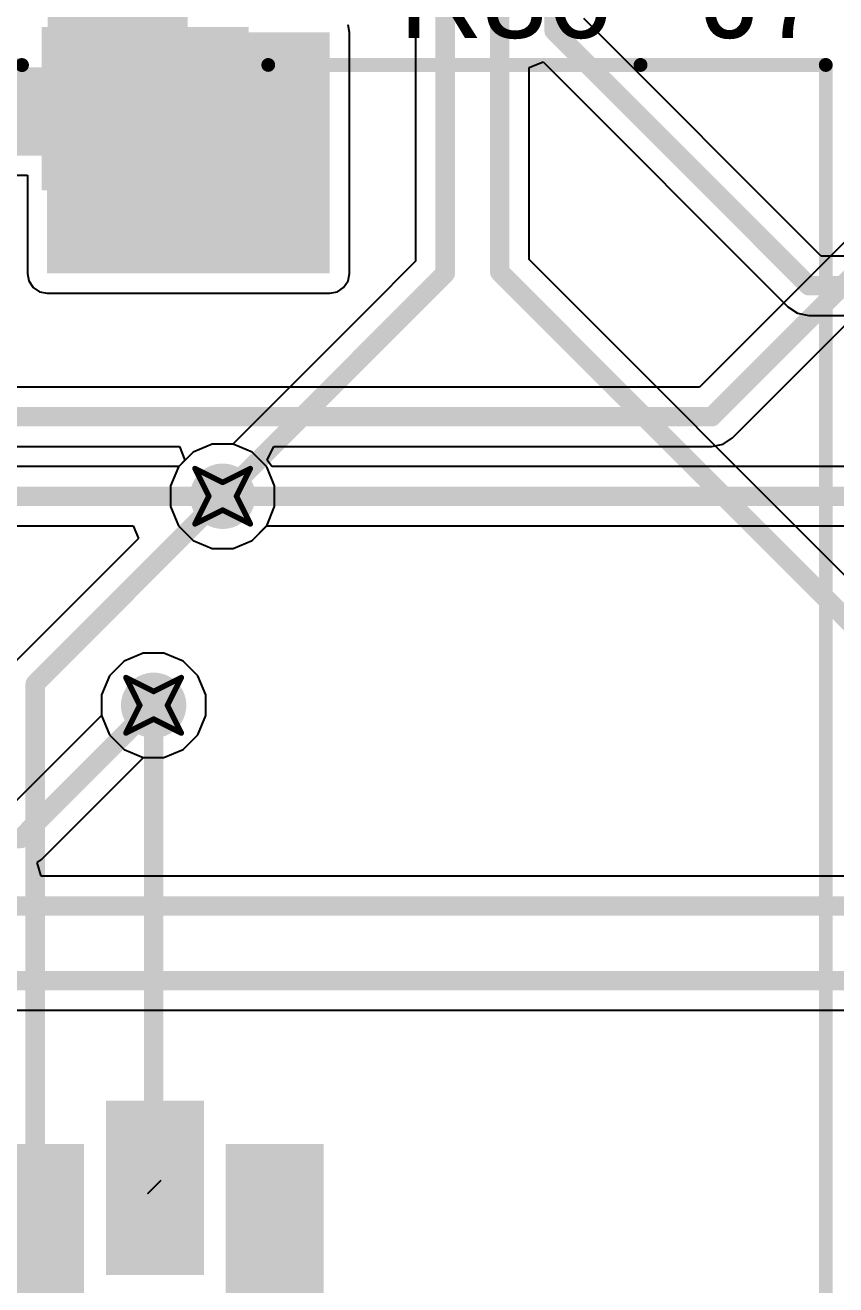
# Model space of a CAD drawing. Header units: inches. Extents: x -3 to 289, y -11 to 89.
# Drawn here: x 99.68 to 107.12, y -3.11 to 8.44 of the extents above; entities that cross this region are included whole.
import ezdxf

# ---------------------------------------------------------------- set-up
doc = ezdxf.new("R2010")
doc.units = ezdxf.units.IN
for name, color, linetype in [('Bottom Layer', 5, 'Continuous'), ('Drill Drawing', 1, 'Continuous'), ('Layer 1', 16, 'Continuous'), ('Layer 2', 76, 'Continuous'), ('Top Layer', 1, 'Continuous'), ('Top Overlay', 2, 'Continuous'), ('Top Paste', 8, 'Continuous'), ('Top Solder', 216, 'Continuous'), ('Via Holes', 16, 'Continuous')]:
    doc.layers.add(name, color=color, linetype=linetype)
doc.styles.add('Arial', font='', dxfattribs={"height": 0.2})
doc.styles.get('Arial').set_extended_font_data('Arial')

# ---------------------------------------------------------------- blocks, each defined once
blk = doc.blocks.new('693071010811_4')
at = {"layer": 'Top Layer'}
for points in [[(-0.175, 7.725), (1.625, 7.725), (1.625, 6.325), (-0.175, 6.325)], [(0.415, -2.125), (1.215, -2.125), (1.215, -3.625), (0.415, -3.625)], [(-0.685, -2.525), (0.115, -2.525), (0.115, -4.025), (-0.685, -4.025)], [(1.515, -2.525), (2.315, -2.525), (2.315, -4.025), (1.515, -4.025)]]:
    blk.add_hatch(color=1, dxfattribs=at).paths.add_polyline_path(points)
at = {"layer": 'Top Paste'}
for points in [[(-0.175, 7.725), (1.625, 7.725), (1.625, 6.325), (-0.175, 6.325)], [(0.415, -2.125), (1.215, -2.125), (1.215, -3.625), (0.415, -3.625)], [(-0.685, -2.525), (0.115, -2.525), (0.115, -4.025), (-0.685, -4.025)], [(1.515, -2.525), (2.315, -2.525), (2.315, -4.025), (1.515, -4.025)]]:
    blk.add_hatch(color=8, dxfattribs=at).paths.add_polyline_path(points)
at = {"layer": 'Top Solder'}
for points in [[(-0.225, 7.775), (1.675, 7.775), (1.675, 6.275), (-0.225, 6.275)], [(0.365, -2.075), (1.265, -2.075), (1.265, -3.675), (0.365, -3.675)], [(-0.735, -2.475), (0.165, -2.475), (0.165, -4.075), (-0.735, -4.075)], [(1.465, -2.475), (2.365, -2.475), (2.365, -4.075), (1.465, -4.075)]]:
    blk.add_hatch(color=216, dxfattribs=at).paths.add_polyline_path(points)
at = {"layer": 'Top Overlay'}
for points in [[(-3.844, 7.425, 0.127, 0.127, 0), (-0.406, 7.425, 0.127, 0.127, 0)], [(1.855, 7.426, 0.127, 0.127, 0), (5.274, 7.426, 0.127, 0.127, 0)], [(5.274, 7.426, 0.127, 0.127, 0), (6.975, 7.426, 0.127, 0.127, 0)], [(6.975, -5.844, 0.127, 0.127, 0), (6.975, 7.426, 0.127, 0.127, 0)]]:
    blk.add_lwpolyline(points, format="xyseb", dxfattribs=at)
for points in [[(-0.438, 7.425, 0.0635, 0.0635, 1), (-0.374, 7.425, 0.0635, 0.0635, 1)], [(1.824, 7.426, 0.0635, 0.0635, 1), (1.887, 7.426, 0.0635, 0.0635, 1)], [(5.242, 7.426, 0.0635, 0.0635, 1), (5.306, 7.426, 0.0635, 0.0635, 1)], [(5.242, 7.426, 0.0635, 0.0635, 1), (5.306, 7.426, 0.0635, 0.0635, 1)], [(6.943, 7.426, 0.0635, 0.0635, 1), (7.007, 7.426, 0.0635, 0.0635, 1)], [(6.943, 7.426, 0.0635, 0.0635, 1), (7.007, 7.426, 0.0635, 0.0635, 1)]]:
    blk.add_lwpolyline(points, format="xyseb", close=True, dxfattribs=at)

msp = doc.modelspace()

# ---------------------------------------------------------------- hatches: boundary and pattern name
at = {"layer": 'Bottom Layer'}
h = msp.add_hatch(color=5, dxfattribs=at)
edge = h.paths.add_edge_path()
edge.add_arc((101.494, 4.122), 0.3, 0, 360)
h = msp.add_hatch(color=5, dxfattribs=at)
edge = h.paths.add_edge_path()
edge.add_arc((100.86, 2.204), 0.3, 0, 360)
at = {"layer": 'Layer 1'}
h = msp.add_hatch(color=16, dxfattribs=at)
edge = h.paths.add_edge_path()
edge.add_arc((101.494, 4.122), 0.3, 0, 360)
h = msp.add_hatch(color=16, dxfattribs=at)
edge = h.paths.add_edge_path()
edge.add_arc((100.86, 2.204), 0.3, 0, 360)
at = {"layer": 'Layer 2'}
h = msp.add_hatch(color=76, dxfattribs=at)
edge = h.paths.add_edge_path()
edge.add_arc((101.494, 4.122), 0.3, 0, 360)
h = msp.add_hatch(color=76, dxfattribs=at)
edge = h.paths.add_edge_path()
edge.add_arc((100.86, 2.204), 0.3, 0, 360)
at = {"layer": 'Top Layer'}
for points in [[(99.887, 6.978), (101.171, 6.978), (101.171, 9.429), (99.887, 9.429)], [(102.477, 8.378), (99.882, 8.378), (99.882, 6.166), (102.477, 6.166)], [(99.882, 6.978), (101.682, 6.978), (101.682, 8.378), (99.882, 8.378)], [(94.182, 7.248), (101.682, 7.248), (101.682, 8.056), (94.182, 8.056)]]:
    msp.add_hatch(color=1, dxfattribs=at).paths.add_polyline_path(points)
h = msp.add_hatch(color=1, dxfattribs=at)
edge = h.paths.add_edge_path()
edge.add_arc((101.494, 4.122), 0.3, 0, 360)
h = msp.add_hatch(color=1, dxfattribs=at)
edge = h.paths.add_edge_path()
edge.add_arc((100.86, 2.204), 0.3, 0, 360)
at = {"layer": 'Via Holes'}
h = msp.add_hatch(color=7, dxfattribs=at)
edge = h.paths.add_edge_path()
edge.add_arc((101.494, 4.122), 0.15, 0, 360)
h = msp.add_hatch(color=7, dxfattribs=at)
edge = h.paths.add_edge_path()
edge.add_arc((100.86, 2.204), 0.15, 0, 360)

# ---------------------------------------------------------------- linework, layer by layer
at = {"layer": 'Bottom Layer'}
for p, q in [((101.223, 4.527), (101.089, 4.393)), ((101.399, 4.6), (101.223, 4.527)), ((101.589, 4.6), (101.399, 4.6)), ((101.764, 4.527), (101.589, 4.6)), ((101.899, 4.393), (101.764, 4.527)), ((101.089, 4.393), (101.016, 4.217)), ((101.971, 4.217), (101.899, 4.393)), ((101.016, 4.217), (101.016, 4.027)), ((101.971, 4.027), (101.971, 4.217)), ((101.016, 4.027), (101.089, 3.851)), ((101.899, 3.851), (101.971, 4.027)), ((101.089, 3.851), (101.223, 3.717)), ((101.764, 3.717), (101.899, 3.851)), ((101.223, 3.717), (101.399, 3.644)), ((101.589, 3.644), (101.764, 3.717)), ((101.399, 3.644), (101.589, 3.644)), ((100.765, 2.682), (100.589, 2.609)), ((100.955, 2.682), (100.765, 2.682)), ((101.131, 2.609), (100.955, 2.682)), ((100.589, 2.609), (100.455, 2.475)), ((101.265, 2.475), (101.131, 2.609)), ((100.455, 2.475), (100.382, 2.299)), ((101.338, 2.299), (101.265, 2.475)), ((100.382, 2.299), (100.382, 2.109)), ((101.338, 2.109), (101.338, 2.299)), ((100.382, 2.109), (100.455, 1.933)), ((101.265, 1.933), (101.338, 2.109)), ((100.455, 1.933), (100.589, 1.799)), ((101.131, 1.799), (101.265, 1.933)), ((100.589, 1.799), (100.765, 1.726)), ((100.955, 1.726), (101.131, 1.799)), ((100.765, 1.726), (100.955, 1.726))]:
    msp.add_line(p, q, dxfattribs=at)
at = {"layer": 'Drill Drawing'}
for points in [[(101.24, 4.376, 0.0508, 0.0508, 0), (101.494, 4.249, 0.0508, 0.0508, 0)], [(101.24, 4.376, 0.0508, 0.0508, 0), (101.367, 4.122, 0.0508, 0.0508, 0)], [(101.494, 4.249, 0.0508, 0.0508, 0), (101.748, 4.376, 0.0508, 0.0508, 0)], [(101.621, 4.122, 0.0508, 0.0508, 0), (101.748, 4.376, 0.0508, 0.0508, 0)], [(101.24, 3.868, 0.0508, 0.0508, 0), (101.367, 4.122, 0.0508, 0.0508, 0)], [(101.621, 4.122, 0.0508, 0.0508, 0), (101.748, 3.868, 0.0508, 0.0508, 0)], [(101.24, 3.868, 0.0508, 0.0508, 0), (101.494, 3.995, 0.0508, 0.0508, 0)], [(101.494, 3.995, 0.0508, 0.0508, 0), (101.748, 3.868, 0.0508, 0.0508, 0)], [(100.606, 2.458, 0.0508, 0.0508, 0), (100.86, 2.331, 0.0508, 0.0508, 0)], [(100.606, 2.458, 0.0508, 0.0508, 0), (100.733, 2.204, 0.0508, 0.0508, 0)], [(100.86, 2.331, 0.0508, 0.0508, 0), (101.114, 2.458, 0.0508, 0.0508, 0)], [(100.987, 2.204, 0.0508, 0.0508, 0), (101.114, 2.458, 0.0508, 0.0508, 0)], [(100.606, 1.95, 0.0508, 0.0508, 0), (100.733, 2.204, 0.0508, 0.0508, 0)], [(100.987, 2.204, 0.0508, 0.0508, 0), (101.114, 1.95, 0.0508, 0.0508, 0)], [(100.606, 1.95, 0.0508, 0.0508, 0), (100.86, 2.077, 0.0508, 0.0508, 0)], [(100.86, 2.077, 0.0508, 0.0508, 0), (101.114, 1.95, 0.0508, 0.0508, 0)]]:
    msp.add_lwpolyline(points, format="xyseb", dxfattribs=at)
for points in [[(101.227, 4.376, 0.0254, 0.0254, 1), (101.252, 4.376, 0.0254, 0.0254, 1)], [(101.227, 4.376, 0.0254, 0.0254, 1), (101.252, 4.376, 0.0254, 0.0254, 1)], [(101.735, 4.376, 0.0254, 0.0254, 1), (101.76, 4.376, 0.0254, 0.0254, 1)], [(101.735, 4.376, 0.0254, 0.0254, 1), (101.76, 4.376, 0.0254, 0.0254, 1)], [(101.481, 4.249, 0.0254, 0.0254, 1), (101.506, 4.249, 0.0254, 0.0254, 1)], [(101.481, 4.249, 0.0254, 0.0254, 1), (101.506, 4.249, 0.0254, 0.0254, 1)], [(101.354, 4.122, 0.0254, 0.0254, 1), (101.379, 4.122, 0.0254, 0.0254, 1)], [(101.354, 4.122, 0.0254, 0.0254, 1), (101.379, 4.122, 0.0254, 0.0254, 1)], [(101.608, 4.122, 0.0254, 0.0254, 1), (101.633, 4.122, 0.0254, 0.0254, 1)], [(101.608, 4.122, 0.0254, 0.0254, 1), (101.633, 4.122, 0.0254, 0.0254, 1)], [(101.481, 3.995, 0.0254, 0.0254, 1), (101.506, 3.995, 0.0254, 0.0254, 1)], [(101.481, 3.995, 0.0254, 0.0254, 1), (101.506, 3.995, 0.0254, 0.0254, 1)], [(101.227, 3.868, 0.0254, 0.0254, 1), (101.252, 3.868, 0.0254, 0.0254, 1)], [(101.227, 3.868, 0.0254, 0.0254, 1), (101.252, 3.868, 0.0254, 0.0254, 1)], [(101.735, 3.868, 0.0254, 0.0254, 1), (101.76, 3.868, 0.0254, 0.0254, 1)], [(101.735, 3.868, 0.0254, 0.0254, 1), (101.76, 3.868, 0.0254, 0.0254, 1)], [(100.593, 2.458, 0.0254, 0.0254, 1), (100.619, 2.458, 0.0254, 0.0254, 1)], [(100.593, 2.458, 0.0254, 0.0254, 1), (100.619, 2.458, 0.0254, 0.0254, 1)], [(101.101, 2.458, 0.0254, 0.0254, 1), (101.127, 2.458, 0.0254, 0.0254, 1)], [(101.101, 2.458, 0.0254, 0.0254, 1), (101.127, 2.458, 0.0254, 0.0254, 1)], [(100.847, 2.331, 0.0254, 0.0254, 1), (100.873, 2.331, 0.0254, 0.0254, 1)], [(100.847, 2.331, 0.0254, 0.0254, 1), (100.873, 2.331, 0.0254, 0.0254, 1)], [(100.72, 2.204, 0.0254, 0.0254, 1), (100.746, 2.204, 0.0254, 0.0254, 1)], [(100.72, 2.204, 0.0254, 0.0254, 1), (100.746, 2.204, 0.0254, 0.0254, 1)], [(100.974, 2.204, 0.0254, 0.0254, 1), (101, 2.204, 0.0254, 0.0254, 1)], [(100.974, 2.204, 0.0254, 0.0254, 1), (101, 2.204, 0.0254, 0.0254, 1)], [(100.847, 2.077, 0.0254, 0.0254, 1), (100.873, 2.077, 0.0254, 0.0254, 1)], [(100.847, 2.077, 0.0254, 0.0254, 1), (100.873, 2.077, 0.0254, 0.0254, 1)], [(100.593, 1.95, 0.0254, 0.0254, 1), (100.619, 1.95, 0.0254, 0.0254, 1)], [(100.593, 1.95, 0.0254, 0.0254, 1), (100.619, 1.95, 0.0254, 0.0254, 1)], [(101.101, 1.95, 0.0254, 0.0254, 1), (101.127, 1.95, 0.0254, 0.0254, 1)], [(101.101, 1.95, 0.0254, 0.0254, 1), (101.127, 1.95, 0.0254, 0.0254, 1)]]:
    msp.add_lwpolyline(points, format="xyseb", close=True, dxfattribs=at)
at = {"layer": 'Layer 1'}
for p, q in [((108.334, 7.585), (105.872, 5.123)), ((106.177, 4.659), (108.718, 7.2)), ((105.872, 5.123), (65.748, 5.123)), ((106.089, 4.6), (106.177, 4.659)), ((65.636, 4.579), (101.096, 4.579)), ((101.096, 4.579), (101.148, 4.452)), ((101.902, 4.452), (101.965, 4.579)), ((101.965, 4.579), (105.985, 4.579)), ((105.985, 4.579), (106.089, 4.6)), ((101.089, 4.393), (101.016, 4.217)), ((101.148, 4.452), (101.089, 4.393)), ((101.946, 4.394), (101.902, 4.452)), ((109.852, 4.394), (101.946, 4.394)), ((101.016, 4.217), (101.016, 4.027)), ((101.016, 4.027), (101.089, 3.851)), ((101.089, 3.851), (101.223, 3.717)), ((101.764, 3.717), (101.897, 3.85)), ((101.897, 3.85), (114.502, 3.85)), ((101.223, 3.717), (101.399, 3.644)), ((101.589, 3.644), (101.764, 3.717)), ((101.399, 3.644), (101.589, 3.644)), ((100.765, 2.682), (100.589, 2.609)), ((100.955, 2.682), (100.765, 2.682)), ((101.131, 2.609), (100.955, 2.682)), ((100.589, 2.609), (100.455, 2.475)), ((101.265, 2.475), (101.131, 2.609)), ((100.455, 2.475), (100.382, 2.299)), ((101.338, 2.299), (101.265, 2.475)), ((100.382, 2.299), (100.382, 2.111)), ((101.338, 2.109), (101.338, 2.299)), ((100.382, 2.111), (99.525, 1.254)), ((101.265, 1.933), (101.338, 2.109)), ((101.131, 1.799), (101.265, 1.933)), ((100.955, 1.726), (101.131, 1.799)), ((99.83, 0.79), (100.767, 1.726)), ((100.767, 1.726), (100.955, 1.726)), ((99.789, 0.762), (99.83, 0.79)), ((99.828, 0.635), (99.789, 0.762)), ((110.119, 0.635), (99.828, 0.635)), ((86.147, -0.594), (115.62, -0.594))]:
    msp.add_line(p, q, dxfattribs=at)
for points in [[(105.985, 4.851, 0.178, 0.178, 0), (108.811, 7.678, 0.178, 0.178, 0)], [(65.636, 4.851, 0.178, 0.178, 0), (105.985, 4.851, 0.178, 0.178, 0)], [(101.494, 4.122, 0.178, 0.178, 0), (114.906, 4.122, 0.178, 0.178, 0)], [(99.638, 0.982, 0.178, 0.178, 0), (100.86, 2.204, 0.178, 0.178, 0)], [(72.726, 0.982, 0.178, 0.178, 0), (99.638, 0.982, 0.178, 0.178, 0)], [(96.035, 0.363, 0.178, 0.178, 0), (110.472, 0.363, 0.178, 0.178, 0)], [(68.57, -0.322, 0.178, 0.178, 0), (116.024, -0.322, 0.178, 0.178, 0)]]:
    msp.add_lwpolyline(points, format="xyseb", dxfattribs=at)
for points in [[(105.94, 4.851, 0.0889, 0.0889, 1), (106.029, 4.851, 0.0889, 0.0889, 1)], [(105.94, 4.851, 0.0889, 0.0889, 1), (106.029, 4.851, 0.0889, 0.0889, 1)], [(101.449, 4.122, 0.0889, 0.0889, 1), (101.538, 4.122, 0.0889, 0.0889, 1)], [(100.816, 2.204, 0.0889, 0.0889, 1), (100.905, 2.204, 0.0889, 0.0889, 1)], [(99.594, 0.982, 0.0889, 0.0889, 1), (99.683, 0.982, 0.0889, 0.0889, 1)], [(99.594, 0.982, 0.0889, 0.0889, 1), (99.683, 0.982, 0.0889, 0.0889, 1)]]:
    msp.add_lwpolyline(points, format="xyseb", close=True, dxfattribs=at)
at = {"layer": 'Layer 2'}
for p, q in [((101.223, 4.527), (101.089, 4.393)), ((101.399, 4.6), (101.223, 4.527)), ((101.589, 4.6), (101.399, 4.6)), ((101.764, 4.527), (101.589, 4.6)), ((101.899, 4.393), (101.764, 4.527)), ((101.089, 4.393), (101.016, 4.217)), ((101.971, 4.217), (101.899, 4.393)), ((101.016, 4.217), (101.016, 4.027)), ((101.971, 4.027), (101.971, 4.217)), ((101.016, 4.027), (101.089, 3.851)), ((101.899, 3.851), (101.971, 4.027)), ((101.089, 3.851), (101.223, 3.717)), ((101.764, 3.717), (101.899, 3.851)), ((101.223, 3.717), (101.399, 3.644)), ((101.589, 3.644), (101.764, 3.717)), ((101.399, 3.644), (101.589, 3.644)), ((100.765, 2.682), (100.589, 2.609)), ((100.955, 2.682), (100.765, 2.682)), ((101.131, 2.609), (100.955, 2.682)), ((100.589, 2.609), (100.455, 2.475)), ((101.265, 2.475), (101.131, 2.609)), ((100.455, 2.475), (100.382, 2.299)), ((101.338, 2.299), (101.265, 2.475)), ((100.382, 2.299), (100.382, 2.109)), ((101.338, 2.109), (101.338, 2.299)), ((100.382, 2.109), (100.455, 1.933)), ((101.265, 1.933), (101.338, 2.109)), ((100.455, 1.933), (100.589, 1.799)), ((101.131, 1.799), (101.265, 1.933)), ((100.589, 1.799), (100.765, 1.726)), ((100.955, 1.726), (101.131, 1.799)), ((100.765, 1.726), (100.955, 1.726))]:
    msp.add_line(p, q, dxfattribs=at)
at = {"layer": 'Top Layer'}
for p, q in [((103.266, 12.801), (103.266, 6.279)), ((102.659, 8.378), (102.645, 8.447)), ((106.989, 6.325), (104.809, 8.504)), ((102.659, 6.166), (102.659, 8.378)), ((104.309, 8.056), (104.436, 8.108)), ((104.436, 8.108), (106.684, 5.861)), ((104.309, 6.293), (104.309, 8.056)), ((96.164, 7.067), (99.701, 7.067)), ((99.701, 7.067), (99.701, 6.166)), ((103.266, 6.279), (102.832, 5.845)), ((109.967, 0.635), (104.309, 6.293)), ((111.834, 6.325), (106.989, 6.325)), ((99.701, 6.166), (99.715, 6.097)), ((102.645, 6.097), (102.659, 6.166)), ((99.715, 6.097), (99.754, 6.038)), ((99.754, 6.038), (99.813, 5.998)), ((102.547, 5.998), (102.605, 6.038)), ((102.605, 6.038), (102.645, 6.097)), ((99.813, 5.998), (99.882, 5.985)), ((99.882, 5.985), (102.477, 5.985)), ((102.477, 5.985), (102.547, 5.998)), ((102.832, 5.845), (101.587, 4.6)), ((106.684, 5.861), (106.772, 5.802)), ((106.772, 5.802), (106.876, 5.781)), ((106.876, 5.781), (111.722, 5.781)), ((101.223, 4.527), (101.09, 4.394)), ((101.399, 4.6), (101.223, 4.527)), ((101.587, 4.6), (101.399, 4.6)), ((101.09, 4.394), (58.688, 4.394)), ((85.621, 3.85), (100.671, 3.85)), ((100.671, 3.85), (100.72, 3.733)), ((100.72, 3.733), (99.58, 2.593))]:
    msp.add_line(p, q, dxfattribs=at)
for points in [[(103.537, 6.166, 0.178, 0.178, 0), (103.537, 13.579, 0.178, 0.178, 0)], [(104.037, 6.18, 0.178, 0.178, 0), (104.037, 13.579, 0.178, 0.178, 0)], [(104.537, 8.392, 0.178, 0.178, 0), (104.537, 13.579, 0.178, 0.178, 0)], [(104.537, 8.392, 0.178, 0.178, 0), (106.876, 6.053, 0.178, 0.178, 0)], [(102.945, 5.574, 0.178, 0.178, 0), (103.537, 6.166, 0.178, 0.178, 0)], [(104.037, 6.18, 0.178, 0.178, 0), (109.854, 0.363, 0.178, 0.178, 0)], [(106.876, 6.053, 0.178, 0.178, 0), (111.834, 6.053, 0.178, 0.178, 0)], [(102.945, 5.574, 0.178, 0.178, 0), (103.024, 5.652, 0.178, 0.178, 0)], [(101.494, 4.122, 0.178, 0.178, 0), (102.945, 5.574, 0.178, 0.178, 0)], [(70.258, 4.122, 0.178, 0.178, 0), (101.494, 4.122, 0.178, 0.178, 0)], [(99.772, 2.401, 0.178, 0.178, 0), (101.494, 4.122, 0.178, 0.178, 0)], [(99.772, -2.622, 0.178, 0.178, 0), (99.772, 2.401, 0.178, 0.178, 0)], [(100.86, -2.21, 0.178, 0.178, 0), (100.86, 2.204, 0.178, 0.178, 0)], [(100.86, -2.21, 0.178, 0.178, 0), (100.872, -2.222, 0.178, 0.178, 0)]]:
    msp.add_lwpolyline(points, format="xyseb", dxfattribs=at)
for points in [[(104.493, 8.392, 0.0889, 0.0889, 1), (104.582, 8.392, 0.0889, 0.0889, 1)], [(104.493, 8.392, 0.0889, 0.0889, 1), (104.582, 8.392, 0.0889, 0.0889, 1)], [(103.493, 6.166, 0.0889, 0.0889, 1), (103.582, 6.166, 0.0889, 0.0889, 1)], [(103.493, 6.166, 0.0889, 0.0889, 1), (103.582, 6.166, 0.0889, 0.0889, 1)], [(103.993, 6.18, 0.0889, 0.0889, 1), (104.082, 6.18, 0.0889, 0.0889, 1)], [(103.993, 6.18, 0.0889, 0.0889, 1), (104.082, 6.18, 0.0889, 0.0889, 1)], [(106.832, 6.053, 0.0889, 0.0889, 1), (106.921, 6.053, 0.0889, 0.0889, 1)], [(106.832, 6.053, 0.0889, 0.0889, 1), (106.921, 6.053, 0.0889, 0.0889, 1)], [(102.979, 5.652, 0.0889, 0.0889, 1), (103.068, 5.652, 0.0889, 0.0889, 1)], [(102.901, 5.574, 0.0889, 0.0889, 1), (102.99, 5.574, 0.0889, 0.0889, 1)], [(102.901, 5.574, 0.0889, 0.0889, 1), (102.99, 5.574, 0.0889, 0.0889, 1)], [(102.901, 5.574, 0.0889, 0.0889, 1), (102.99, 5.574, 0.0889, 0.0889, 1)], [(101.449, 4.122, 0.0889, 0.0889, 1), (101.538, 4.122, 0.0889, 0.0889, 1)], [(101.449, 4.122, 0.0889, 0.0889, 1), (101.538, 4.122, 0.0889, 0.0889, 1)], [(101.449, 4.122, 0.0889, 0.0889, 1), (101.538, 4.122, 0.0889, 0.0889, 1)], [(99.728, 2.401, 0.0889, 0.0889, 1), (99.817, 2.401, 0.0889, 0.0889, 1)], [(99.728, 2.401, 0.0889, 0.0889, 1), (99.817, 2.401, 0.0889, 0.0889, 1)], [(100.816, 2.204, 0.0889, 0.0889, 1), (100.905, 2.204, 0.0889, 0.0889, 1)], [(100.816, -2.21, 0.0889, 0.0889, 1), (100.905, -2.21, 0.0889, 0.0889, 1)], [(100.816, -2.21, 0.0889, 0.0889, 1), (100.905, -2.21, 0.0889, 0.0889, 1)], [(100.828, -2.222, 0.0889, 0.0889, 1), (100.917, -2.222, 0.0889, 0.0889, 1)], [(99.728, -2.622, 0.0889, 0.0889, 1), (99.817, -2.622, 0.0889, 0.0889, 1)]]:
    msp.add_lwpolyline(points, format="xyseb", close=True, dxfattribs=at)

# ---------------------------------------------------------------- block references
msp.add_blockref('693071010811_4', (100.057, 0.653))

# ---------------------------------------------------------------- texts
at = {"layer": 'Top Overlay', "style": 'Arial'}
for s, p in [('R36', (103.114, 8.326)), ('J7', (105.91, 8.326))]:
    msp.add_text(s, height=0.762, dxfattribs=at).set_placement(p)

doc.saveas('drawing.dxf')
